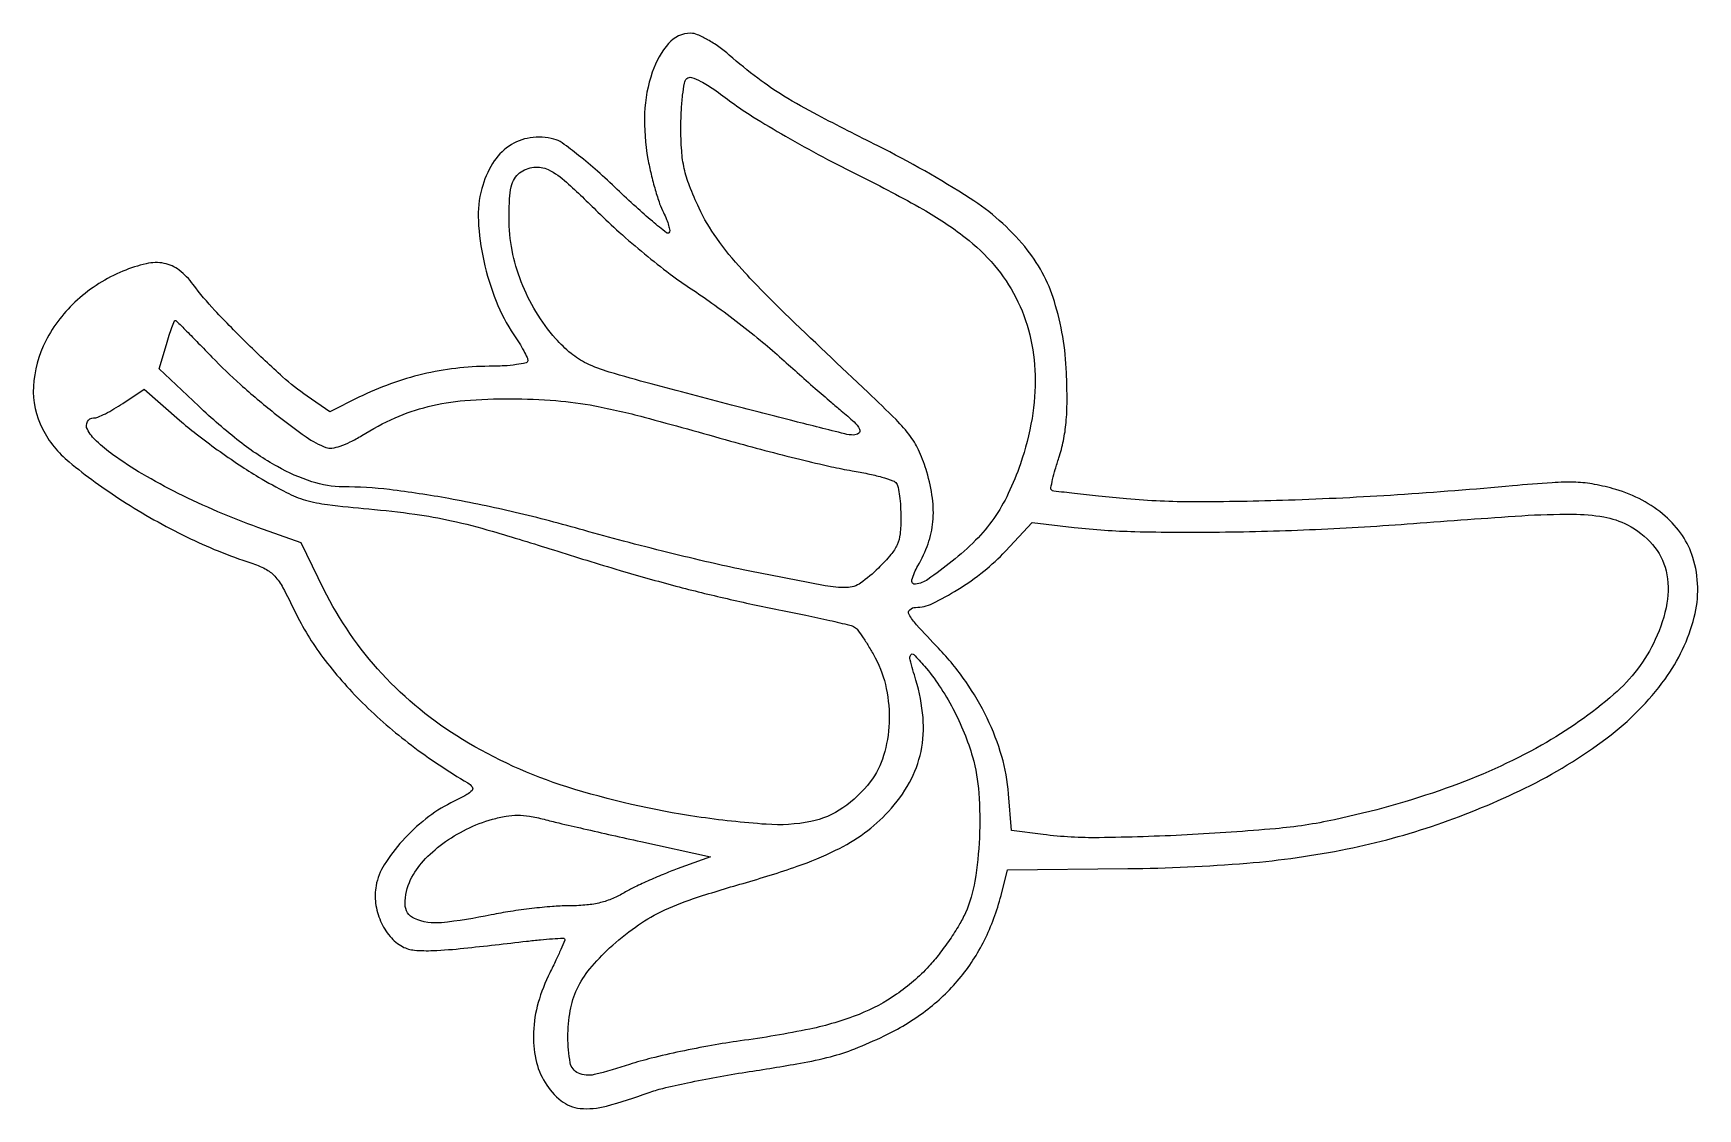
# Model space of a CAD drawing. Extents: x 472 to 762, y 175 to 362.
import ezdxf

# ---------------------------------------------------------------- set-up
doc = ezdxf.new("R2010")
doc.units = 0
doc.layers.get('0').update_dxf_attribs({"lineweight": 25, "true_color": 0xffffff})

msp = doc.modelspace()

# ---------------------------------------------------------------- linework, layer by layer
for points in [[(760.82, 271.17, 0.076198), (758.98, 274.98, 0.061772), (755.96, 278.38, 0.057939), (752, 281.13, 0.052008), (747.37, 283.02, 0.024436), (743.67, 283.9, 0.037678), (740.4, 284.26, 0.025705), (736.32, 284.19, 0.005798), (729.4, 283.64, -0.006606), (709.34, 282.06, -0.007845), (690.36, 281.13, -0.008428), (673.93, 280.85, -0.022194), (662.17, 281.37, -0.002807), (657.29, 281.84, -0.004435), (653.1, 282.3, -0.001223), (649.47, 282.73, -0.167211), (649.08, 282.92, -0.249891), (648.97, 283.27, -0.008402), (649.29, 284.74, -0.014098), (649.75, 286.5, -0.009146), (650.37, 288.51, 0.030087), (651.17, 291.5, 0.027846), (651.63, 294.65, 0.022282), (651.8, 298.41, 0.010013), (651.7, 303.35, 0.064371), (649.59, 315.77, 0.099457), (644.43, 325.31, 0.077001), (634.92, 333.71, 0.026137), (618.85, 342.85, -0.003699), (608.37, 348.21, -0.017209), (602.46, 351.55, -0.0254), (597.94, 354.63, -0.015939), (592.97, 358.67, 0.023745), (591.12, 360.13, 0.025831), (589.19, 361.36, 0.026502), (587.44, 362.23, 0.102806), (586.26, 362.47, 0.218052), (582.4, 360.71, 0.096126), (579.55, 355.73, 0.072721), (578.22, 348.56, 0.055116), (578.79, 340.57, 0.012986), (579.35, 337.91, 0.011832), (580.07, 335.19, 0.011936), (580.83, 332.79, 0.037099), (581.49, 331.23, -0.021312), (582.03, 330.06, -0.030963), (582.4, 328.99, -0.031494), (582.58, 328.12, -0.236166), (582.45, 327.73, -0.38378), (582.02, 327.71, -0.004348), (579.57, 329.72, -0.010488), (576.72, 332.22, -0.006321), (573.44, 335.29, 0.010277), (570.01, 338.44, 0.013005), (566.71, 341.21, 0.011082), (563.86, 343.38, 0.095705), (562.42, 344.05, 0.097912), (558.27, 344.26, 0.114804), (554.61, 342.83, 0.105225), (551.73, 339.79, 0.071796), (549.85, 335.41, 0.078757), (549.25, 329.82, 0.041186), (550.19, 322.85, 0.040212), (552.34, 315.82, 0.054923), (555.43, 309.97, -0.01142), (556.36, 308.53, -0.014666), (557.15, 307.16, -0.012502), (557.74, 305.99, -0.110924), (557.86, 305.43, -0.353212), (557.56, 305.05, -0.017578), (555.88, 304.75, -0.021857), (553.7, 304.54, -0.013297), (551.11, 304.46, 0.029064), (545.3, 304.11, 0.029092), (539.57, 303.09, 0.028842), (533.95, 301.4, 0.027484), (528.46, 299.06), (523.38, 296.54), (519.42, 299.26, -0.033307), (515.15, 302.63, -0.010179), (509.16, 308.27, -0.010397), (503.35, 314.21, -0.028363), (499.57, 318.72, 0.067253), (497.13, 321.22, 0.119626), (494.52, 322.4, 0.103603), (491.4, 322.33, 0.042198), (487.33, 321.03, 0.083246), (479.4, 316.03, 0.093066), (473.9, 308.89, 0.104248), (471.75, 300.94, 0.134138), (473.32, 293.55, 0.10175), (477.96, 287.82, 0.029215), (487.25, 281.05, 0.029182), (498.43, 274.76, 0.034891), (509.63, 270.22, -0.039746), (512.14, 269.18, -0.090477), (513.77, 267.93, -0.061311), (515.2, 265.9, -0.011056), (517.29, 261.78, 0.04986), (522.17, 253.76, 0.035905), (529.06, 245.86, 0.033423), (537.61, 238.45, 0.029378), (547.43, 231.9, -0.104499), (548.18, 231.21, -0.345952), (548.15, 230.59, -0.092714), (547.22, 229.85, -0.007481), (544.44, 228.4, 0.052435), (540.1, 225.63, 0.041059), (536.02, 221.8, 0.042539), (532.87, 217.65, 0.094887), (531.43, 213.98, 0.080233), (531.35, 210.92, 0.069079), (532.22, 207.82, 0.071119), (533.87, 205.16, 0.096479), (536.05, 203.37, 0.101575), (538.13, 202.76, 0.032577), (541.36, 202.69, 0.015874), (546.73, 203.09, 0.002291), (557.66, 204.32, -0.004893), (560.09, 204.58, -0.007661), (562.19, 204.75, -0.002944), (563.98, 204.86, -0.213101), (564.25, 204.76, -0.302506), (564.3, 204.5, -0.003827), (563.62, 202.89, -0.009603), (562.77, 201.01, -0.005958), (561.71, 198.83, 0.047649), (559.68, 193.63, 0.05831), (558.85, 188.49, 0.064279), (559.25, 183.74, 0.08382), (560.87, 179.7, 0.088391), (563.66, 176.54, 0.144031), (566.96, 175.2, 0.091198), (571.55, 175.59, 0.02189), (578.86, 177.92, -0.029436), (581.38, 178.68, -0.006742), (585.71, 179.66, -0.006949), (590.75, 180.65, -0.006723), (595.86, 181.51, 0.004251), (605.35, 183.06, 0.02137), (610.6, 184.2, 0.030743), (614.82, 185.59, 0.015737), (619.93, 187.81, 0.051016), (627.15, 192.18, 0.057759), (633.01, 197.76, 0.058186), (637.41, 204.5, 0.053049), (640.3, 212.27), (641.45, 216.78), (662.41, 216.97, 0.018205), (683.12, 217.92, 0.029524), (700.57, 220.39, 0.0327), (716.26, 224.65, 0.030845), (731.57, 230.99, 0.047456), (745.87, 239.74, 0.074601), (755.96, 249.97, 0.094319), (761.05, 260.75, 0.138531)], [(643.68, 287.48, -0.029395), (641.56, 282.29, -0.041155), (639.03, 277.97, -0.04161), (635.86, 274.16, -0.031012), (631.78, 270.5, -0.013563), (627.54, 267.34, -0.121881), (625.4, 266.5, -0.540765), (624.76, 267.25, -0.061282), (625.82, 269.72, 0.048206), (627.59, 273.56, 0.060064), (628.43, 277.39, 0.056911), (628.35, 281.48, 0.037587), (627.38, 286.07, 0.033648), (626.11, 289.53, 0.055107), (624.55, 292.23, 0.036801), (622.01, 295.17, 0.007755), (617.13, 299.91, -0.002724), (602.6, 313.73, -0.015805), (595.21, 321.3, -0.03012), (590.77, 326.77, -0.045926), (587.69, 332.04, -0.016345), (586.03, 335.9, -0.038145), (585.12, 338.9, -0.038327), (584.67, 342, -0.016645), (584.53, 346.16, -0.012947), (584.61, 349.06, -0.017528), (584.83, 351.68, -0.014582), (585.16, 353.8, -0.152461), (585.56, 354.57, -0.280321), (586.39, 354.77, -0.044175), (588, 354.1, -0.030645), (590.26, 352.72, -0.010237), (593.41, 350.44, 0.024123), (597.05, 347.95, 0.007479), (602.77, 344.55, 0.007459), (609.28, 340.94, 0.008144), (615.71, 337.63, -0.013736), (626.7, 331.81, -0.03696), (634.05, 326.91, -0.050701), (639.14, 322.05, -0.058719), (642.87, 316.47, -0.057653), (645.29, 309.97, -0.053366), (646.24, 302.91, -0.0499), (645.7, 295.38, -0.039564)], [(614.61, 292.49, -0.05766), (613.08, 292.69, -0.000856), (604.28, 294.9, -0.002104), (593.37, 297.71, -0.001001), (579.36, 301.4, -0.007313), (572.03, 303.47, -0.038403), (568.12, 304.97, -0.061629), (565.39, 306.7, -0.040325), (562.71, 309.3, -0.043609), (559.27, 313.99, -0.044414), (556.72, 319.18, -0.04498), (555.14, 324.67, -0.047253), (554.61, 330.26, -0.011846), (554.69, 333.65, -0.044765), (554.98, 335.75, -0.074748), (555.53, 337.15, -0.10404), (556.43, 338.15, -0.125771), (558.92, 339.14, -0.149729), (561.41, 338.73, -0.068848), (564.61, 336.53, -0.01121), (570.07, 331.33, 0.014128), (573.79, 327.82, 0.009554), (578.22, 324.04, 0.009631), (582.64, 320.54, 0.018892), (586.31, 317.96, -0.012763), (589.93, 315.49, -0.007336), (594.16, 312.33, -0.007326), (598.33, 309.03, -0.012127), (601.73, 306.12, 0.001772), (604.8, 303.38, 0.00171), (607.92, 300.62, 0.001689), (610.69, 298.22, 0.006258), (612.46, 296.73, -0.015899), (614.69, 294.78, -0.087681), (615.64, 293.51, -0.347073), (615.5, 292.81, -0.18163)], [(618.93, 269.3, -0.043493), (615.84, 266.71, -0.151208), (613.39, 265.92, -0.050012), (609.68, 266.25, -0.001721), (595.36, 269.03, -0.008058), (589.65, 270.26, -0.003728), (582.27, 272.03, -0.003691), (574.54, 274.01, -0.005123), (567.64, 275.9, 0.011519), (555.66, 279.02, 0.013268), (544.11, 281.42, 0.014375), (533.79, 282.98, 0.030329), (525.71, 283.47, -0.079643), (520.27, 284.35, -0.04763), (514.24, 286.99, -0.039131), (507.67, 291.35, -0.023232), (500.54, 297.5), (493.65, 304.02), (494.91, 308.25, -0.005257), (495.42, 309.87, -0.00853), (495.88, 311.23, -0.003012), (496.31, 312.38, -0.312765), (496.44, 312.47, -0.198247), (496.61, 312.4, -0.000564), (498.43, 310.59, -0.00318), (500.47, 308.52, -0.001966), (502.85, 306.07, 0.019556), (507.83, 301.27, 0.01435), (513.71, 296.33, 0.012935), (519.28, 292.15, 0.066099), (522.7, 290.34, 0.122226), (523.75, 290.22, 0.047054), (525.2, 290.55, 0.037662), (526.94, 291.28, 0.021261), (528.94, 292.41, -0.034527), (534.75, 295.48, -0.043882), (540.48, 297.45, -0.039725), (546.9, 298.5, -0.021885), (554.86, 298.82, -0.018615), (562.75, 298.49, -0.027929), (569.57, 297.57, -0.018019), (578.11, 295.61, -0.003598), (593.19, 291.44, 0.004847), (599.13, 289.82, 0.004483), (605.26, 288.27, 0.004477), (610.74, 286.98, 0.014921), (614.36, 286.28, -0.012443), (617.1, 285.76, -0.017146), (619.52, 285.16, -0.013831), (621.47, 284.54, -0.161185), (622.1, 284.06, -0.102643), (622.39, 283.36, -0.015432), (622.62, 281.86, -0.016778), (622.79, 280.05, -0.013784), (622.85, 278.11, -0.026284), (622.71, 275.26, -0.07946), (622.21, 273.39, -0.072383), (621.13, 271.68, -0.019309)], [(617.53, 232.1, -0.079206), (612.74, 227.54, -0.101286), (607.15, 225.17, -0.067811), (599.41, 224.68, -0.018962), (587.32, 226, -0.039217), (564.69, 231.2, -0.060912), (546.47, 239.47, -0.069184), (532.46, 250.93, -0.07239), (522.36, 265.61), (518.36, 273.73), (510.86, 276.4, -0.015423), (503.85, 279.14, -0.015157), (496.97, 282.33, -0.015892), (490.71, 285.72, -0.024914), (485.59, 289.06, -0.031037), (482.73, 291.42, -0.084045), (481.14, 293.51, -0.248457), (481.15, 294.83, -0.276817), (482.22, 295.47, 0.098129), (482.97, 295.62, 0.017428), (484.28, 296.21, 0.01826), (485.78, 297.03, 0.015559), (487.3, 297.99), (491.01, 300.51), (497.19, 295.09, 0.015511), (500.1, 292.69, 0.008656), (503.78, 289.94, 0.008629), (507.61, 287.29, 0.013843), (510.97, 285.17, 0.013901), (515.83, 282.48, 0.049189), (519.14, 281.16, 0.040406), (522.95, 280.38, 0.007248), (530.17, 279.62, -0.010891), (538.2, 278.71, -0.020933), (544.57, 277.57, -0.017001), (551.63, 275.75, -0.004948), (562.36, 272.47, 0.004333), (573.94, 268.92, 0.007413), (583.66, 266.19, 0.008356), (592.57, 263.99, 0.008172), (601.62, 262.06, -0.003464), (606.32, 261.11, -0.005005), (610.47, 260.2, -0.002689), (613.95, 259.37, -0.079119), (614.79, 259.02, -0.094516), (615.36, 258.5, -0.012387), (616.3, 257.16, -0.014036), (617.35, 255.5, -0.011331), (618.39, 253.66, -0.0717), (620.31, 248.33, -0.060748), (620.8, 242.36, -0.062728), (619.85, 236.65, -0.090567)], [(754.27, 256.87, -0.105176), (747.06, 247.33, -0.0505), (734.45, 238.47, -0.043389), (717.83, 230.95, -0.031948), (698.36, 225.47, -0.030317), (688.11, 223.92, -0.009682), (672.7, 222.84, -0.009483), (657.37, 222.35, -0.034251), (647.63, 222.9), (642.13, 223.59), (641.62, 229.98, 0.050605), (640.42, 236.52, 0.041607), (637.88, 243.15, 0.039975), (634.15, 249.54, 0.038339), (629.4, 255.35, -0.005013), (625.57, 259.45, -0.057515), (624.28, 261.23, -0.340058), (624.4, 262.07, -0.195316), (625.4, 262.47, 0.112548), (628.35, 263.15, 0.027518), (632.75, 265.57, 0.028418), (637.31, 268.79, 0.036712), (641.07, 272.27), (645.74, 277.26), (653.05, 276.41, 0.022974), (663.6, 275.68, 0.008743), (678.35, 275.59, 0.00831), (695.07, 276.06, 0.007796), (712.13, 277.09, -0.002356), (731.03, 278.44, -0.018283), (739.87, 278.7, -0.040637), (745.28, 278.23, -0.076073), (749.44, 276.84, -0.097725), (753.78, 273.42, -0.11836), (756.14, 268.82, -0.104937), (756.3, 263.2, -0.06433)], [(634.09, 209.25, -0.030468), (633, 207.15, -0.015196), (631.38, 204.61, -0.015026), (629.54, 202.09, -0.021386), (627.75, 199.96, -0.055749), (622.11, 195.07, -0.056693), (615.56, 191.58, -0.043384), (606.99, 189.02, -0.017221), (594.86, 186.95, 0.010783), (589.89, 186.17, 0.008098), (584.46, 185.1, 0.008195), (579.37, 183.93, 0.018576), (575.58, 182.84, -0.018896), (569.45, 181.08, -0.166944), (566.68, 181.33, -0.248745), (565.26, 183.15, -0.043888), (564.86, 187.63, -0.043353), (565.26, 192.21, -0.066036), (566.46, 196.01, -0.062717), (568.66, 199.5, -0.035034), (572.12, 203.15, -0.030656), (576.6, 206.79, -0.04249), (581.04, 209.43, -0.032526), (586.71, 211.73, -0.010479), (595.36, 214.4, 0.012859), (604.81, 217.37, 0.032046), (611.48, 220.15, 0.042491), (616.51, 223.18, 0.049529), (620.68, 226.89, 0.05955), (624.34, 231.96, 0.075428), (626.36, 237.37, 0.073018), (626.71, 243.28, 0.051654), (625.46, 249.82, -0.006475), (624.45, 253.34, -0.209568), (624.58, 254.2, -0.488729), (625.13, 254.26, -0.013698), (626.97, 252.22, -0.030871), (629.55, 248.81, -0.024534), (631.92, 244.83, -0.024371), (633.89, 240.61, -0.029045), (635.33, 236.45, -0.050726), (636.43, 230.12, -0.029013), (636.52, 222.35, -0.02906), (635.74, 214.8, -0.063812)], [(574.43, 212.64, -0.03801), (572.39, 211.64, -0.039242), (570.25, 210.97, -0.034965), (567.82, 210.6, -0.021101), (564.91, 210.47, 0.019788), (562.14, 210.36, 0.009282), (558.57, 210.01, 0.009181), (554.83, 209.51, 0.012736), (551.51, 208.91, -0.024168), (542.81, 207.54, -0.130738), (538.13, 208.27, -0.297371), (536.48, 210.79, -0.115024), (537.46, 215.06, -0.072405), (539.68, 218.3, -0.047489), (543.05, 221.32, -0.044815), (547.19, 223.83, -0.045423), (551.69, 225.56, -0.025151), (554.07, 226.1, -0.043577), (556.09, 226.28, -0.042083), (558.15, 226.1, -0.021751), (560.69, 225.56, 0.005802), (563.26, 224.92, 0.001359), (567.57, 223.92, 0.0014), (572.53, 222.79, 0.001375), (577.54, 221.68), (589.71, 219.02), (583.91, 216.91, 0.010768), (581.42, 215.95, 0.008193), (578.73, 214.79, 0.008294), (576.24, 213.62, 0.019159)]]:
    msp.add_lwpolyline(points, format="xyb", close=True)

doc.saveas('drawing.dxf')
